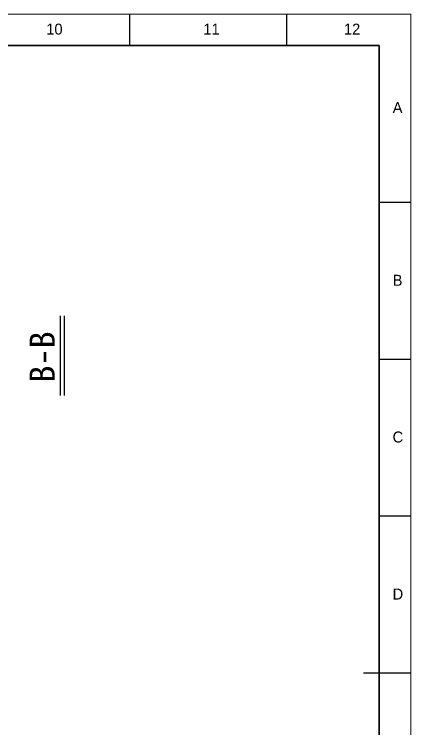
# Model space of a CAD drawing. Extents: x 1129386 to 1341523, y 309636 to 351636.
# Drawn here: x 1176168 to 1188786, y 328866 to 351636 of the extents above; entities that cross this region are included whole.
import ezdxf

# ---------------------------------------------------------------- set-up
doc = ezdxf.new("R2010")
doc.units = 0
doc.header["$LTSCALE"] = 1000
doc.header["$MEASUREMENT"] = 0
doc.linetypes.add('SLD-实线', pattern=[0, 0])
doc.layers.add('实线层', color=7, linetype='SLD-实线', lineweight=35)
doc.layers.add('细线层', color=7, linetype='SLD-实线')
doc.styles.add('SLDTEXTSTYLE1', font='')
doc.styles.get("Standard").update_dxf_attribs({"font": 'gbenor.shx', "bigfont": 'gbcbig.shx'})
doc.styles.get('SLDTEXTSTYLE1').set_extended_font_data('汉仪长仿宋体')

msp = doc.modelspace()

# ---------------------------------------------------------------- linework, layer by layer
at = {"color": 7, "linetype": 'SLD-实线', "lineweight": 18}
for p, q in [((1188786.2, 351635.9), (1129385.6, 351635.9)), ((1188786.2, 309635.9), (1188786.2, 351635.9))]:
    msp.add_line(p, q, dxfattribs=at)
for p, q in [((1177643.1, 339489), (1177643.1, 342026.3)), ((1177763.1, 339489), (1177763.1, 342026.3))]:
    msp.add_line(p, q)
at = {"layer": '实线层', "color": 7, "lineweight": 35}
for p, q in [((1187786.2, 350635.9), (1131885.6, 350635.9)), ((1187786.2, 310635.9), (1187786.2, 350635.9))]:
    msp.add_line(p, q, dxfattribs=at)
at = {"layer": '实线层', "lineweight": 25}
msp.add_line((1188786.2, 330635.9), (1187286.2, 330635.9), dxfattribs=at)
at = {"layer": '细线层'}
for p, q in [((1179835.6, 351635.9), (1179835.6, 350635.9)), ((1184835.6, 351635.9), (1184835.6, 350635.9)), ((1188786.2, 345635.9), (1187786.2, 345635.9)), ((1188786.2, 340635.9), (1187786.2, 340635.9)), ((1188786.2, 335635.9), (1187786.2, 335635.9))]:
    msp.add_line(p, q, dxfattribs=at)

# ---------------------------------------------------------------- texts
at = {"color": 7, "linetype": 'SLD-实线', "lineweight": 18, "char_height": 350, "attachment_point": 2, "style": 'SLDTEXTSTYLE1'}
for s, insert in [('10', (1177444.5, 351337.9)), ('12', (1186920, 351337.9)), ('11', (1182444.5, 351337.9)), ('A', (1188368.7, 348837.9)), ('B', (1188368.7, 343332.2)), ('C', (1188379.4, 338337.9)), ('D', (1188379.6, 333332.2))]:
    msp.add_mtext(s, dxfattribs=dict(at, insert=insert))
at = {"insert": (1176654.5, 339895.4), "char_height": 800, "attachment_point": 1, "rotation": 90}
msp.add_mtext('\\fFangSong|b0|i0|c134|p0;B-B', dxfattribs=at)

doc.saveas('drawing.dxf')
